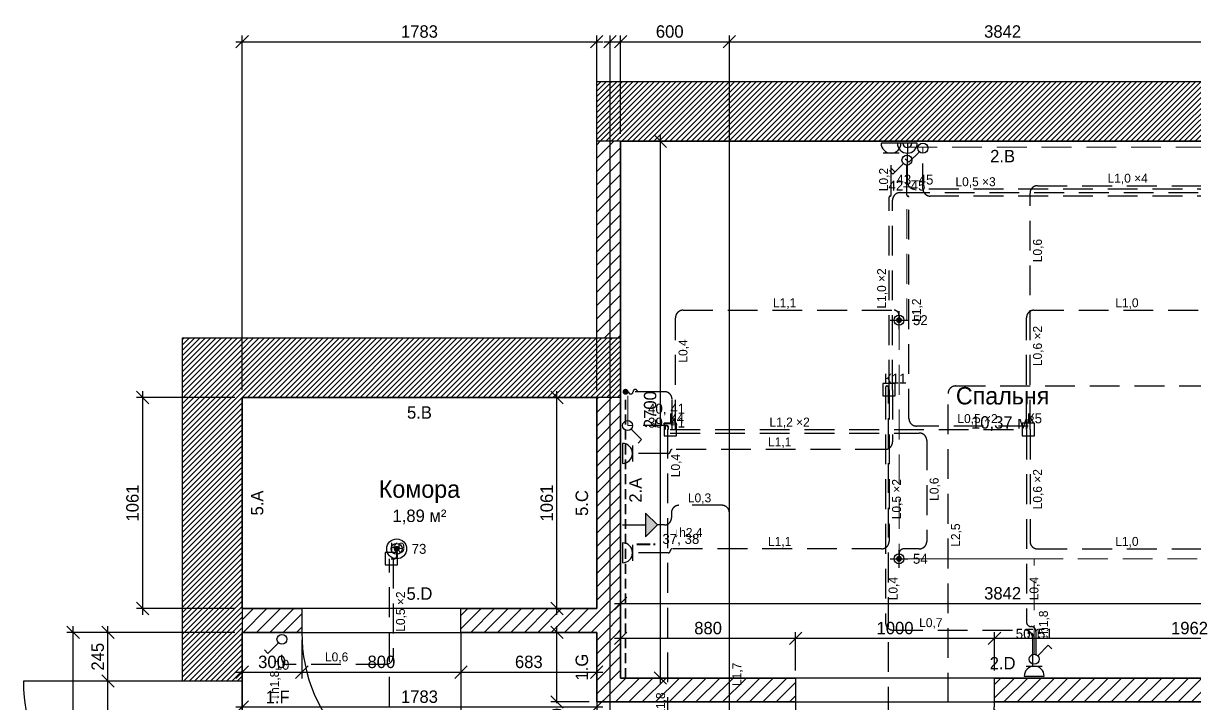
# Model space of a CAD drawing. Header units: millimetres. Extents: x -1100 to 7951, y -541 to 6973.
# Drawn here: x -1100 to 4789, y 3553 to 6973 of the extents above; entities that cross this region are included whole.
import ezdxf
from ezdxf.enums import TextEntityAlignment as Align

# ---------------------------------------------------------------- set-up
doc = ezdxf.new("R2010")
doc.units = ezdxf.units.MM
doc.linetypes.add('E_CABLE_DASH', pattern=[225, 150, -75])
doc.linetypes.add('E_LED_DASH', pattern=[75, 50, -25])
doc.layers.add('A-AREA', color=8, linetype='Continuous', plot=False)
for name, color, linetype in [('A-DIMS', 2, 'Continuous'), ('A-DOOR', 3, 'Continuous'), ('A-TEXT', 7, 'Continuous'), ('A-WALL', 7, 'Continuous'), ('E-DATA', 140, 'Continuous'), ('E-LED', 221, 'E_LED_DASH'), ('E-LIGHT', 6, 'Continuous'), ('E-LINK', 5, 'E_CABLE_DASH'), ('E-SOCKET', 1, 'Continuous'), ('E-SWITCH', 5, 'Continuous'), ('E-TEXT', 7, 'Continuous'), ('L-TEXT', 7, 'Continuous'), ('W-BOX', 1, 'Continuous'), ('W-CABLE-LIGHT', 1, 'E_CABLE_DASH'), ('W-CABLE-LOW', 1, 'E_CABLE_DASH'), ('W-CABLE-SOCKET', 1, 'E_CABLE_DASH'), ('W-TEXT', 7, 'Continuous')]:
    doc.layers.add(name, color=color, linetype=linetype)
doc.styles.add('PLEX_LIGHT', font='IBMPlexSans-Light.ttf')
doc.dimstyles.new('PLAN', dxfattribs={"dimscale": 25, "dimtxt": 2.5, "dimasz": 2.5, "dimexe": 1.25, "dimexo": 1.5, "dimgap": 0.8, "dimtad": 1, "dimdec": 0, "dimtxsty": 'PLEX_LIGHT', "dimtsz": 1.25, "dimcen": 2.5, "dimdle": 1.25, "dimclrd": 2, "dimclre": 2, "dimclrt": 2, "dimazin": 3, "dimtfac": 1, "dimtmove": 0, "dimatfit": 3})

# ---------------------------------------------------------------- blocks, each defined once
blk = doc.blocks.new('E_SWITCH')
at = {"color": 0}
for p, q in [((0.71, 2.11), (2.83, 4.23)), ((2.83, 4.23), (3.54, 3.52))]:
    blk.add_line(p, q, dxfattribs=at)
blk.add_circle((0, 1.4), 1, dxfattribs=at)
at = {"style": 'PLEX_LIGHT', "flags": 1}
for tag in ['GROUP', 'H', 'ID']:
    blk.add_attdef(tag, (0, 0), '', height=2, dxfattribs=at)
blk = doc.blocks.new('E_PENDANT')
h = blk.add_hatch(color=0)
h.dxf.hatch_style = 1
edge = h.paths.add_edge_path()
edge.add_arc((0, 0), 0.6, 0, 360)
at = {"color": 0}
for radius in [2, 1.1]:
    blk.add_circle((0, 0), radius, dxfattribs=at)
at = {"style": 'PLEX_LIGHT', "flags": 1}
for tag in ['GROUP', 'H', 'ID']:
    blk.add_attdef(tag, (0, 0), '', height=2, dxfattribs=at)
blk = doc.blocks.new('E_SCONCE')
at = {"color": 0}
for p, q in [((0, 0.4), (0, 2.4)), ((-2, 0.4), (2, 0.4))]:
    blk.add_line(p, q, dxfattribs=at)
for radius in [2, 0.9]:
    blk.add_arc((0, 0.4), radius, 0, 180, dxfattribs=at)
at = {"style": 'PLEX_LIGHT', "flags": 1}
for tag in ['GROUP', 'H', 'ID']:
    blk.add_attdef(tag, (0, 0), '', height=2, dxfattribs=at)
blk = doc.blocks.new('E_SOCKET')
at = {"color": 0}
for p, q in [((-1.6, 2.4), (1.6, 2.4)), ((-2, 0.4), (2, 0.4))]:
    blk.add_line(p, q, dxfattribs=at)
blk.add_arc((0, 0.4), 2, 0, 180, dxfattribs=at)
at = {"style": 'PLEX_LIGHT', "flags": 1}
for tag in ['GROUP', 'H', 'ID']:
    blk.add_attdef(tag, (0, 0), '', height=2, dxfattribs=at)
blk = doc.blocks.new('E_PASS_SWITCH')
at = {"color": 0}
for p, q in [((0.71, 2.11), (2.83, 4.23)), ((2.4, 3.8), (3.11, 3.1)), ((2.83, 4.23), (3.54, 3.52))]:
    blk.add_line(p, q, dxfattribs=at)
blk.add_circle((0, 1.4), 1, dxfattribs=at)
at = {"style": 'PLEX_LIGHT', "flags": 1}
for tag in ['GROUP', 'H', 'ID']:
    blk.add_attdef(tag, (0, 0), '', height=2, dxfattribs=at)
blk = doc.blocks.new('E_DATA')
h = blk.add_hatch(color=0)
h.dxf.hatch_style = 1
h.paths.add_polyline_path([(-2.4, 5), (2.4, 5), (0, 7.4)])
at = {"color": 0}
blk.add_line((0, 0.4), (0, 5), dxfattribs=at)
blk.add_lwpolyline([(-2.4, 5), (2.4, 5), (0, 7.4)], close=True, dxfattribs=at)
at = {"color": 0, "style": 'PLEX_LIGHT'}
blk.add_text('i', height=3.6, dxfattribs=at).set_placement((3.36, 5), align=Align.MIDDLE_LEFT)
at = {"style": 'PLEX_LIGHT', "flags": 1}
for tag in ['GROUP', 'H', 'ID']:
    blk.add_attdef(tag, (0, 0), '', height=2, dxfattribs=at)
blk = doc.blocks.new('E_LED_OUTPUT')
h = blk.add_hatch(color=0)
h.dxf.hatch_style = 1
edge = h.paths.add_edge_path()
edge.add_arc((0, 1), 0.6, 0, 360)
at = {"color": 0}
for centre, start, end in [((0, 2.95), 90, 270), ((0, 2.05), 270, 90)]:
    blk.add_arc(centre, 0.45, start, end, dxfattribs=at)
at = {"style": 'PLEX_LIGHT', "flags": 1}
for tag in ['GROUP', 'H', 'ID']:
    blk.add_attdef(tag, (0, 0), '', height=2, dxfattribs=at)
blk = doc.blocks.new('E_DOWNLIGHT')
h = blk.add_hatch(color=0)
h.dxf.hatch_style = 1
edge = h.paths.add_edge_path()
edge.add_arc((0, 0), 0.6, 0, 360)
at = {"color": 0}
for p, q in [((-1.8, 0), (1.8, 0)), ((0, -1.8), (0, 1.8))]:
    blk.add_line(p, q, dxfattribs=at)
blk.add_circle((0, 0), 1, dxfattribs=at)
at = {"style": 'PLEX_LIGHT', "flags": 1}
for tag in ['GROUP', 'H', 'ID']:
    blk.add_attdef(tag, (0, 0), '', height=2, dxfattribs=at)

msp = doc.modelspace()

# ---------------------------------------------------------------- hatches: boundary and pattern name
at = {"layer": 'A-WALL'}
h = msp.add_hatch(dxfattribs=at)
h.set_pattern_fill('ANSI31', scale=6)
h.paths.add_polyline_path([(5945, 6381), (5745, 6381), (1903, 6381), (1783, 6381), (1783, 6681), (5745, 6681), (5945, 6681)])
h = msp.add_hatch(dxfattribs=at)
h.set_pattern_fill('ANSI31', scale=15)
h.paths.add_polyline_path([(1903, 6381), (1903, 5392), (1783, 5392), (1783, 6381)])
h = msp.add_hatch(dxfattribs=at)
h.set_pattern_fill('ANSI31', scale=6)
h.paths.add_polyline_path([(-300, 5392), (0, 5392), (0, 5092), (0, 4031), (-300, 4031), (-300, 5092)])
h = msp.add_hatch(dxfattribs=at)
h.set_pattern_fill('ANSI31', scale=6)
h.paths.add_polyline_path([(1903, 5092), (1783, 5092), (0, 5092), (0, 5392), (1783, 5392), (1903, 5392)])
h = msp.add_hatch(dxfattribs=at)
h.set_pattern_fill('ANSI31', scale=15)
h.paths.add_polyline_path([(1783, 5092), (1903, 5092), (1903, 4031), (1783, 4031)])
h = msp.add_hatch(dxfattribs=at)
h.set_pattern_fill('ANSI31', scale=6)
h.paths.add_polyline_path([(0, 4031), (0, 3911), (0, 3666), (-300, 3666), (-300, 3911), (-300, 4031)])
h = msp.add_hatch(dxfattribs=at)
h.set_pattern_fill('ANSI31', scale=15)
h.paths.add_polyline_path([(300, 3911), (0, 3911), (0, 4031), (300, 4031)])
h = msp.add_hatch(dxfattribs=at)
h.set_pattern_fill('ANSI31', scale=15)
h.paths.add_polyline_path([(1903, 3911), (1783, 3911), (1100, 3911), (1100, 4031), (1783, 4031), (1903, 4031)])
h = msp.add_hatch(dxfattribs=at)
h.set_pattern_fill('ANSI31', scale=15)
h.paths.add_polyline_path([(1903, 3561), (1783, 3561), (1783, 3911), (1903, 3911), (1903, 3681)])
h = msp.add_hatch(dxfattribs=at)
h.set_pattern_fill('ANSI31', scale=15)
h.paths.add_polyline_path([(2783, 3561), (1903, 3561), (1903, 3681), (2783, 3681)])
h = msp.add_hatch(dxfattribs=at)
h.set_pattern_fill('ANSI31', scale=15)
h.paths.add_polyline_path([(6095, 3681), (6095, 3561), (5945, 3561), (5745, 3561), (3783, 3561), (3783, 3681), (5745, 3681), (5945, 3681)])

# ---------------------------------------------------------------- linework, layer by layer
at = {"layer": 'A-AREA'}
for points in [[(1903, 3681), (1903, 6381), (5745, 6381), (5745, 3681)], [(0, 4031), (0, 5092), (1783, 5092), (1783, 4031)], [(1850, 0), (1850, 2350), (2450, 2350), (2450, 2450), (0, 2450), (0, 3911), (1783, 3911), (1783, 3561), (7245, 3561), (7245, 0)]]:
    msp.add_lwpolyline(points, close=True, dxfattribs=at)
at = {"layer": 'A-DOOR'}
for p, q in [((1100, 3911), (1100, 3111)), ((-300, 3666), (-1100, 3666)), ((2783, 3561), (2783, 2561))]:
    msp.add_line(p, q, dxfattribs=at)
for centre, radius, start, end in [((1100, 3911), 800, 180, -90), ((-300, 3666), 800, 180, -90), ((2783, 3561), 1000, -90, 0)]:
    msp.add_arc(centre, radius, start, end, dxfattribs=at)
at = {"layer": 'A-WALL'}
for p, q in [((1783, 6381), (1783, 6681)), ((1783, 6681), (5945, 6681)), ((1783, 5392), (1783, 6381)), ((5945, 6381), (1783, 6381)), ((1903, 6381), (1903, 5392)), ((-300, 4031), (-300, 5392)), ((-300, 5392), (0, 5392)), ((0, 5392), (1903, 5392)), ((1903, 5392), (1903, 5092)), ((1903, 5092), (0, 5092)), ((0, 5092), (0, 4031)), ((1783, 4031), (1783, 5092)), ((1903, 5092), (1903, 4031)), ((-300, 3666), (-300, 4031)), ((0, 4031), (0, 3666)), ((0, 4031), (300, 4031)), ((300, 4031), (300, 3911)), ((1100, 3911), (1100, 4031)), ((1100, 4031), (1783, 4031)), ((1903, 4031), (1903, 3911)), ((300, 3911), (0, 3911)), ((1783, 3911), (1100, 3911)), ((1783, 3561), (1783, 3911)), ((1903, 3911), (1903, 3681)), ((0, 3666), (-300, 3666)), ((1903, 3681), (2783, 3681)), ((2783, 3681), (2783, 3561)), ((3783, 3561), (3783, 3681)), ((3783, 3681), (6095, 3681)), ((2783, 3561), (1783, 3561)), ((6095, 3561), (3783, 3561))]:
    msp.add_line(p, q, dxfattribs=at)
at = {"layer": 'E-LED', "lineweight": 35}
msp.add_line((1928, 3681), (1928, 5081), dxfattribs=at)
at = {"layer": 'E-LINK', "lineweight": 18}
for points in [[(3345, 6351), (5345, 6351)], [(3423, 6324.5), (3423, 6351), (3345, 6351)], [(3343, 6264.5), (3343, 5481), (3303, 5481)], [(3303, 5481), (3303, 4281), (4945, 4281), (4945, 5481)], [(1959.5, 4951), (1939.2, 4951), (1939.2, 5121)], [(3983, 3797.5), (3983, 4281), (3303, 4281)]]:
    msp.add_lwpolyline(points, dxfattribs=at)
at = {"layer": 'W-BOX'}
for points in [[(3221.8, 5099.8), (3284.2, 5099.8), (3284.2, 5162.2), (3221.8, 5162.2)], [(2121.8, 4899.8), (2184.2, 4899.8), (2184.2, 4962.2), (2121.8, 4962.2)], [(3921.8, 4899.8), (3984.2, 4899.8), (3984.2, 4962.2), (3921.8, 4962.2)], [(718.8, 4249.8), (781.2, 4249.8), (781.2, 4312.2), (718.8, 4312.2)]]:
    msp.add_lwpolyline(points, close=True, dxfattribs=at)
at = {"layer": 'W-CABLE-LIGHT', "true_color": 0xd4a72c}
for points in [[(4953, 6139.8), (3382.5, 6139.8, -0.414214), (3345, 6177.2), (3345, 6321)], [(3953, 4948.5), (3390.5, 4948.5, -0.414214), (3353, 4986), (3353, 6099.8, 0.414214), (3348, 6104.8), (3348, 6104.8, -0.414214), (3343, 6109.8), (3343, 6268)], [(4953, 6104.8), (3460.5, 6104.8, -0.414214), (3423, 6142.2), (3423, 6268)], [(3961.8, 4931), (3961.8, 6119.8, -0.414214), (3999.2, 6157.2), (4953, 6157.2)], [(2179.2, 4931), (2179.2, 5493.5, -0.414214), (2216.8, 5531), (3278, 5531, -0.414214), (3303, 5506), (3303, 5481)], [(3944.2, 4931), (3944.2, 5493.5, -0.414214), (3981.8, 5531), (4920, 5531, -0.414214), (4945, 5506), (4945, 5481)], [(2161.8, 4931), (2161.8, 5083.5, 0.414214), (2124.2, 5121), (1975.5, 5121)], [(164.6, 2525), (164.6, 2685, -0.414214), (202.1, 2722.5), (2103.8, 2722.5, 0.414214), (2141.2, 2760), (2141.2, 4942.8, 0.414214), (2134, 4950), (2134, 4950, 0.414214), (2126.8, 4942.8), (2126.8, 4931)], [(2144.2, 4931), (2144.2, 4941, 0.414214), (2134.2, 4951), (2016, 4951)], [(2153, 4913.5), (3405, 4913.5, -0.414214), (3442.5, 4876), (3442.5, 4368.5, -0.414214), (3405, 4331), (3328, 4331, 0.414214), (3303, 4306), (3303, 4281)], [(3944.2, 4931), (3944.2, 3963.5, 0.414214), (3968, 3939.8), (3968, 3939.8, -0.414214), (3991.8, 3916), (3991.8, 3794)], [(3961.8, 4931), (3961.8, 4368.5, 0.414214), (3999.2, 4331), (4920, 4331, -0.414214), (4945, 4306), (4945, 4281)]]:
    msp.add_lwpolyline(points, format="xyb", dxfattribs=at)
at = {"layer": 'W-CABLE-LIGHT', "true_color": 0xa6761d}
msp.add_lwpolyline([(193.8, 2525), (193.8, 2807.5, -0.414214), (231.2, 2845), (3512.5, 2845, 0.414214), (3550, 2882.5), (3550, 5112.5, -0.414214), (3587.5, 5150), (6159.2, 5150, -0.414214), (6168.8, 5140.5), (6168.8, 5131)], format="xyb", dxfattribs=at)
at = {"layer": 'W-CABLE-LIGHT', "true_color": 0xd4a72c}
msp.add_lwpolyline([(2153, 4931), (3953, 4931)], dxfattribs=at)
at = {"layer": 'W-CABLE-LIGHT', "true_color": 0x9c755f}
for points in [[(750, 4281), (763.5, 4281, 0.414214), (777, 4294.5), (777, 4331)], [(758.8, 4281), (758.8, 3787.5, -0.414214), (721.2, 3750), (224, 3750, -0.414214), (200, 3774), (200, 3798)], [(208.3, 2525), (208.3, 2562.5, -0.414214), (245.8, 2600), (703.8, 2600, 0.414214), (741.2, 2637.5), (741.2, 4281)]]:
    msp.add_lwpolyline(points, format="xyb", dxfattribs=at)
at = {"layer": 'W-CABLE-LOW'}
msp.add_lwpolyline([(485.4, 2525), (485.4, 2667.5, 0.414214), (447.9, 2705), (296.2, 2705, -0.414214), (258.8, 2742.5), (258.8, 2786.2, -0.414214), (296.2, 2823.8), (2412.5, 2823.8, 0.414214), (2450, 2861.2), (2450, 4512.5, 0.414214), (2412.5, 4550), (2196.2, 4550, 0.414214), (2158.8, 4512.5), (2158.8, 4486.4, -0.414214), (2123.4, 4451), (2088, 4451)], format="xyb", dxfattribs=at)
at = {"layer": 'W-CABLE-SOCKET', "true_color": 0x76b7b2}
for points in [[(3253, 5131), (3253, 6099.8, -0.414214), (3258, 6104.8), (3258, 6104.8, 0.414214), (3263, 6109.8), (3263, 6321)], [(3270.5, 5131), (3270.5, 6084.8, -0.414214), (3308, 6122.2), (5395.5, 6122.2, 0.414214), (5433, 6159.8), (5433, 6321)], [(237.5, 2525), (237.5, 2737.5, -0.414214), (275, 2775), (3212.5, 2775, 0.414214), (3250, 2812.5), (3250, 5142.8, 0.414214), (3242.8, 5150), (3242.8, 5150, 0.414214), (3235.5, 5142.8), (3235.5, 5131)], [(3270.5, 5131), (3270.5, 4868.5, -0.414214), (3233, 4831), (2163, 4831, 0.414214), (2153, 4821), (2153, 4821, -0.414214), (2143, 4811), (1963, 4811)], [(3253, 5131), (3253, 4368.5, -0.414214), (3215.5, 4331), (2163, 4331, 0.414214), (2153, 4321), (2153, 4321, -0.414214), (2143, 4311), (1963, 4311)], [(3235.5, 5131), (3235.5, 3959.8, 0.414214), (3273, 3922.2), (3936.8, 3922.2, -0.414214), (3974.2, 3884.8), (3974.2, 3741)]]:
    msp.add_lwpolyline(points, format="xyb", dxfattribs=at)

# ---------------------------------------------------------------- block references
at = {"layer": 'E-DATA', "xscale": 25, "yscale": 25, "rotation": -90}
msp.add_blockref('E_DATA', (1903, 4451), dxfattribs=at)
at = {"layer": 'E-LED', "xscale": 25, "yscale": 25, "rotation": -90}
msp.add_blockref('E_LED_OUTPUT', (1903, 5121), dxfattribs=at)
at = {"layer": 'E-LIGHT', "xscale": 25, "yscale": 25, "rotation": -180}
msp.add_blockref('E_SCONCE', (3345, 6381), dxfattribs=at)
at = {"layer": 'E-LIGHT', "xscale": 25, "yscale": 25}
for name, p in [('E_DOWNLIGHT', (3303, 5481)), ('E_PENDANT', (777, 4331)), ('E_DOWNLIGHT', (3303, 4281))]:
    msp.add_blockref(name, p, dxfattribs=at)
at = {"layer": 'E-SOCKET', "xscale": 25, "yscale": 25}
for p, rotation in [((3263, 6381), -180), ((1903, 4811), -90), ((1903, 4311), -90)]:
    msp.add_blockref('E_SOCKET', p, dxfattribs=dict(at, rotation=rotation))
msp.add_blockref('E_SOCKET', (3983, 3681), dxfattribs=at)
at = {"layer": 'E-SWITCH', "xscale": 25, "yscale": 25}
for name, p, rotation in [('E_SWITCH', (3423, 6381), -180), ('E_PASS_SWITCH', (3343, 6321), -180), ('E_SWITCH', (1903, 4951), -90), ('E_SWITCH', (200, 3911), -180)]:
    msp.add_blockref(name, p, dxfattribs=dict(at, rotation=rotation))
msp.add_blockref('E_SWITCH', (3983, 3741), dxfattribs=at)

# ---------------------------------------------------------------- texts
at = {"layer": 'A-TEXT', "style": 'PLEX_LIGHT'}
for s, height, p in [('2.B', 62.5, (3824, 6306)), ('Спальня', 87.5, (3824, 5101)), ('5.B', 62.5, (891.5, 5017)), ('Комора', 87.5, (891.5, 4631.5)), ('5.D', 62.5, (891.5, 4106)), ('2.D', 62.5, (3824, 3756)), ('1.F', 62.5, (178.3, 3586))]:
    msp.add_text(s, height=height, dxfattribs=at).set_placement(p, align=Align.MIDDLE_CENTER)
for s, p in [('2.A', (1978, 4626)), ('5.A', (75, 4561.5)), ('5.C', (1708, 4561.5)), ('1.G', (1708, 3736))]:
    msp.add_text(s, height=62.5, rotation=90, dxfattribs=at).set_placement(p, align=Align.MIDDLE_CENTER)
at = {"layer": 'A-TEXT', "char_height": 62.5, "attachment_point": 5, "style": 'PLEX_LIGHT'}
for s, insert in [('10,37 м²', (3824, 4961)), ('1,89 м²', (891.5, 4491.5))]:
    msp.add_mtext(s, dxfattribs=dict(at, insert=insert))
at = {"layer": 'E-TEXT', "style": 'PLEX_LIGHT'}
for s, p in [('42–45', (3343, 6158)), ('50, 51', (3983, 3904)), ('10', (200, 3748))]:
    msp.add_text(s, height=50, dxfattribs=at).set_placement(p, align=Align.MIDDLE_CENTER)
for s, p in [('52', (3373, 5481)), ('39–41', (2041, 4966)), ('37, 38', (2113, 4381)), ('73', (852, 4331)), ('54', (3373, 4281))]:
    msp.add_text(s, height=50, dxfattribs=at).set_placement(p, align=Align.MIDDLE_LEFT)
at = {"layer": 'L-TEXT', "style": 'PLEX_LIGHT'}
for s, p in [('43–45', (3383, 6188)), ('51', (3983, 3904)), ('10', (200, 3748))]:
    msp.add_text(s, height=50, dxfattribs=at).set_placement(p, align=Align.MIDDLE_CENTER)
for s, p in [('52', (3373, 5481)), ('40, 41', (2041, 5036)), ('73', (852, 4331)), ('54', (3373, 4281))]:
    msp.add_text(s, height=50, dxfattribs=at).set_placement(p, align=Align.MIDDLE_LEFT)
at = {"layer": 'W-CABLE-LIGHT', "true_color": 0xd4a72c, "style": 'PLEX_LIGHT'}
for s, p in [('L0,6', (3999.2, 5831)), ('L1,2', (3390.5, 5531)), ('L0,6 ×2', (3999.2, 5351)), ('L0,4', (2216.8, 5326)), ('L0,4', (2178.8, 4750)), ('L0,6 ×2', (3999.2, 4631)), ('L0,6', (3479.5, 4631)), ('L0,4', (3981.8, 4131)), ('↓h1,8', (4029.2, 3947.2)), ('L1,8', (2103.8, 3550.5))]:
    msp.add_text(s, height=45, rotation=90, dxfattribs=at).set_placement(p, align=Align.MIDDLE_CENTER)
for s, p in [('L1,1', (2728, 5568.5)), ('L1,0', (4449, 5568.5)), ('L0,5 ×2', (3697.8, 4986)), ('L1,2 ×2', (2753, 4968.5)), ('L1,0', (4449, 4368.5))]:
    msp.add_text(s, height=45, dxfattribs=at).set_placement(p, align=Align.MIDDLE_CENTER)
at = {"layer": 'W-CABLE-LIGHT', "true_color": 0xa6761d, "style": 'PLEX_LIGHT'}
msp.add_text('L2,5', height=45, rotation=90, dxfattribs=at).set_placement((3587.5, 4400), align=Align.MIDDLE_CENTER)
at = {"layer": 'W-CABLE-LIGHT', "true_color": 0x9c755f, "style": 'PLEX_LIGHT'}
for s, p in [('L0,5 ×2', (796.2, 4015.5)), ('↓h1,8', (162.5, 3644.8))]:
    msp.add_text(s, height=45, rotation=90, dxfattribs=at).set_placement(p, align=Align.MIDDLE_CENTER)
msp.add_text('L0,6', height=45, dxfattribs=at).set_placement((475, 3787.5), align=Align.MIDDLE_CENTER)
at = {"layer": 'W-CABLE-LOW', "style": 'PLEX_LIGHT'}
msp.add_text('↓h2,4', height=45, dxfattribs=at).set_placement((2241.2, 4413.5), align=Align.MIDDLE_CENTER)
at = {"layer": 'W-CABLE-SOCKET', "true_color": 0x76b7b2, "style": 'PLEX_LIGHT'}
for s, p in [('L0,2', (3225.5, 6188)), ('L1,0 ×2', (3215.5, 5640.5)), ('L0,5 ×2', (3290.5, 4581)), ('L0,4', (3273, 4131))]:
    msp.add_text(s, height=45, rotation=90, dxfattribs=at).set_placement(p, align=Align.MIDDLE_CENTER)
for s, p in [('L1,1', (2703, 4868.5)), ('L1,1', (2703, 4368.5)), ('L0,7', (3463, 3959.8))]:
    msp.add_text(s, height=45, dxfattribs=at).set_placement(p, align=Align.MIDDLE_CENTER)
at = {"layer": 'W-TEXT', "style": 'PLEX_LIGHT'}
for s, height, p in [('L0,5 ×3', 45, (3688, 6177.2)), ('L1,0 ×4', 45, (4453, 6194.8)), ('К11', 50, (3284.2, 5187.2)), ('К4', 50, (2184.2, 4987.2)), ('К5', 50, (3984.2, 4987.2)), ('L0,3', 45, (2300, 4587.5)), ('К9', 50, (781.2, 4337.2))]:
    msp.add_text(s, height=height, dxfattribs=at).set_placement(p, align=Align.MIDDLE_CENTER)
msp.add_text('L1,7', height=45, rotation=90, dxfattribs=at).set_placement((2487.5, 3700), align=Align.MIDDLE_CENTER)

# ---------------------------------------------------------------- dimensions: what is measured, and where the dimension line sits
at = {"layer": 'A-DIMS'}
for base, p1, p2 in [((0, 6881), (0, 5092), (1783, 5092)), ((1850, 6881), (1850, 2350), (2450, 2350)), ((1903, 6881), (1903, 6381), (5745, 6381)), ((1903, 4056), (1903, 3681), (5745, 3681)), ((1903, 3881), (1903, 3681), (2783, 3681)), ((2783, 3881), (2783, 3681), (3783, 3681)), ((3783, 3881), (3783, 3681), (5745, 3681)), ((0, 3711), (0, 3911), (300, 3911)), ((0, 3536), (0, 3911), (1783, 3911)), ((300, 3711), (300, 3911), (1100, 3911)), ((1100, 3711), (1100, 3911), (1783, 3911)), ((1783, 3361), (1783, 3561), (2783, 3561)), ((1783, 3186), (1783, 3561), (7245, 3561)), ((2783, 3361), (2783, 3561), (3783, 3561)), ((3783, 3361), (3783, 3561), (6095, 3561))]:
    msp.add_linear_dim(base=base, p1=p1, p2=p2, dimstyle='PLAN', dxfattribs=at).render()
for base, p1, p2 in [((2103, 3681), (1903, 3681), (1903, 6381)), ((-500, 4031), (0, 4031), (0, 5092)), ((1583, 4031), (1783, 4031), (1783, 5092)), ((-850, 2450), (0, 2450), (0, 3911)), ((-675, 3666), (0, 3666), (0, 3911)), ((-675, 2866), (0, 2866), (0, 3666))]:
    msp.add_linear_dim(base=base, p1=p1, p2=p2, angle=90, dimstyle='PLAN', dxfattribs=at).render()
msp.add_linear_dim(base=(1583, 3561), p1=(1783, 3561), p2=(1783, 3911), angle=90, location=(1583, 3460.4), dimstyle='PLAN', override={"dimtmove": 2}, dxfattribs=at).render()

doc.saveas('drawing.dxf')
